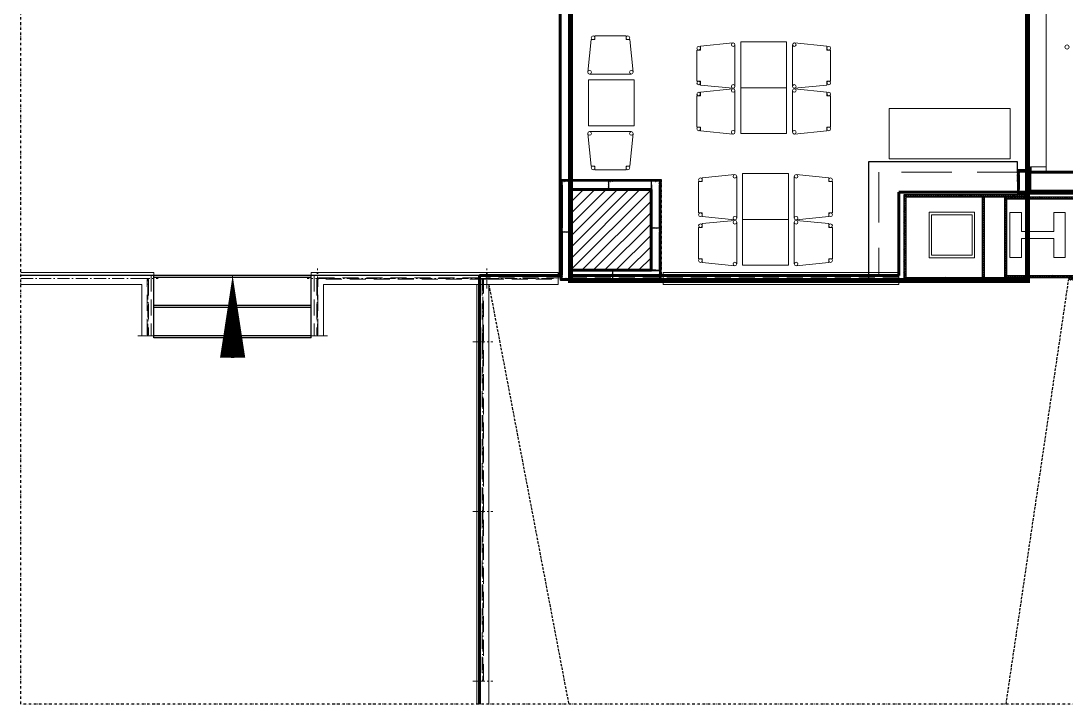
# Model space of a CAD drawing. Header units: centimetres. Extents: x -20963 to 233486, y -95276 to 159172.
# Drawn here: x 104389 to 105426, y 31353 to 32030 of the extents above; entities that cross this region are included whole.
import ezdxf

# ---------------------------------------------------------------- set-up
doc = ezdxf.new("R2010")
doc.units = ezdxf.units.CM
doc.header["$LTSCALE"] = 10
doc.header["$MEASUREMENT"] = 0
for name, pattern in [('006 COLS$0$HIDDEN', [9.525, 6.35, -3.175]), ('006 plans$0$$0$$0$DASHED2', [0.375, 0.25, -0.125]), ('006 plans$0$$0$DASHED2', [9.525, 6.35, -3.175]), ('006 plans$0$06 BALUSTRADES-SKI-BASE$0$ACAD_ISO10W100', [18, 12, -3, 0, -3]), ('006 plans$0$06 BALUSTRADES-SKI-BASE$0$HIDDEN2', [4.7625, 3.175, -1.5875]), ('006 plans$0$CENTER', [50.8, 31.75, -6.35, 6.35, -6.35]), ('006 plans$0$Dash2', [3, 1.5, -1.5]), ('006 plans$0$DASHDOT', [25.4, 12.7, -6.35, 0, -6.35]), ('006 plans$0$DASHED2', [9.525, 6.35, -3.175]), ('006 plans$0$HIDDEN', [0.375, 0.25, -0.125]), ('DASHDOT2', [0.5, 0.25, -0.125, 0, -0.125])]:
    doc.linetypes.add(name, pattern=pattern)
for name, color, linetype, lineweight in [('006 COLS$0$A-COLS', 30, 'Continuous', 13), ('006 COLS$0$A-RC COL', 4, 'Continuous', 13), ('006 plans$0$06 BALUSTRADES-SKI-BASE$0$A-FLOR-HRAL', 142, 'Continuous', 13), ('006 plans$0$06 BALUSTRADES-SKI-BASE$0$A-MA-HATCH', 253, 'Continuous', 9), ('006 plans$0$A-AREA-LINE', 4, 'Continuous', 35), ('006 plans$0$A-DETL-LLIN', 3, 'Continuous', 13), ('006 plans$0$A-FLOR-OVHD', 1, '006 plans$0$Dash2', 13), ('006 plans$0$A-GLAZ-EXTR', 5, 'Continuous', 13), ('006 plans$0$A-LIN-20', 11, 'Continuous', 20), ('006 plans$0$A-STP-20', 11, 'Continuous', 20), ('006 plans$0$A-WALL-FULL', 6, 'Continuous', 60), ('006 plans$0$A-WALL-INSUL', 4, 'Continuous', 60), ('006 Slab Edge$0$A-SLB-EDG', 171, 'Continuous', 60), ('A-_WIND----_E-', 4, 'Continuous', 13), ('ARK_AHŞAP', 45, 'Continuous', 15), ('ARK_METAL', 252, 'Continuous', 15)]:
    doc.layers.add(name, color=color, linetype=linetype, lineweight=lineweight)
for name, color, linetype in [('006 COLS$0$S-COL-H', 8, 'Continuous'), ('006 plans$0$$0$A-ELV-20', 11, 'Continuous'), ('006 plans$0$$0$A-FLOR-OVHD', 1, '006 plans$0$$0$DASHED2'), ('006 plans$0$A-ANNO-DIMS', 1, 'Continuous'), ('006 plans$0$A-ELEV3', 2, 'Continuous'), ('006 plans$0$A-ELEV4', 1, 'Continuous'), ('006 plans$0$A-ELEV5', 8, 'Continuous'), ('006 plans$0$A-FLOR-RISR', 1, 'Continuous'), ('006 plans$0$A-HCH-15', 8, 'Continuous'), ('006 plans$0$A-HEAD-STAIR', 8, '006 plans$0$DASHED2'), ('006 plans$0$A-LINE-25', 125, 'Continuous'), ('006 plans$0$A-WALL-HEAD', 8, '006 plans$0$DASHED2'), ('006 plans$0$HARDWARES', 7, 'Continuous'), ('A-MA-DEMISE LINE', 10, 'DASHDOT2'), ('LP-DIMENSION_INT_100', 51, 'Continuous')]:
    doc.layers.add(name, color=color, linetype=linetype)
doc.layers.add('shops leasing', color=7, linetype='Continuous', true_color=0xa7a7a7)
pattern_1 = [(45, (-75292.65, 0), (-11.22532015, 11.22532015), []), (135, (-75292.65, 0), (-11.22532015, -11.22532015), [])]
pattern_2 = [(315, (617154.4896, -775647.1886), (2.24506403, 2.24506403), [])]

# ---------------------------------------------------------------- blocks, each defined once
blk = doc.blocks.new('006 plans$0$BOLT11')
at = {"layer": '006 plans$0$HARDWARES', "color": 1, "linetype": '006 plans$0$HIDDEN'}
for p, q in [((-16, 4), (-13, 2)), ((-14, 2), (-14, -2)), ((-14, 2), (-13, 1)), ((-13, 2), (-13, -2)), ((0, 1), (-13, 1, 0)), ((-1, 1), (-13, 1, 0)), ((-1, 1), (-1, -1)), ((0, 1), (0, 1)), ((0, 1), (0, -1)), ((0, 1), (0, -1)), ((0, 1), (0, -1)), ((-16, -4), (-13, -2)), ((-13, -1), (-14, -2)), ((-1, -1), (-13, -1, 0)), ((0, -1), (-13, -1, 0)), ((0, -1), (0, -1))]:
    blk.add_line(p, q, dxfattribs=at)
at = {"layer": '006 plans$0$HARDWARES', "color": 1, "linetype": '006 plans$0$CENTER'}
blk.add_line((3, 0), (-13, 0, 0), dxfattribs=at)
at = {"layer": '006 plans$0$HARDWARES', "color": 1}
for p, q in [((2, 1), (2, -1)), ((2, 1), (2, -1)), ((2, 1), (2, -1)), ((2, 1), (2, 1)), ((2, -1), (2, -1))]:
    blk.add_line(p, q, dxfattribs=at)
at = {"layer": '006 plans$0$HARDWARES', "color": 1, "linetype": '006 plans$0$HIDDEN'}
for points in [[(0, 1), (0, 1), (0, 1), (-1, 1)], [(0, -1), (0, -1), (0, -1), (-1, -1)]]:
    blk.add_lwpolyline(points, dxfattribs=at)
at = {"layer": '006 plans$0$HARDWARES', "color": 1}
for points in [[(2, 1, 0.484211), (2, 2), (1, 2, 0.484211), (1, 1)], [(2, 1, 0.229368), (2, 1, 0.229368)], [(1, -1, 0.484211), (1, -2), (2, -2, 0.484211), (2, -1)]]:
    blk.add_lwpolyline(points, format="xyb", dxfattribs=at)
blk.add_lwpolyline([(0, -2), (0, 2), (0, 2), (0, -2)], close=True, dxfattribs=at)
blk.add_lwpolyline([(2, -1, 0.242105), (2, 1), (1, 1, 0.242105), (1, -1)], format="xyb", close=True, dxfattribs=at)
blk.add_lwpolyline([(2, 1), (2, 1), (2, 1), (2, 1), (2, -1), (2, -1), (2, -1), (2, -1)], dxfattribs=at)
blk = doc.blocks.new('006 plans$0$A$C595E4575')
at = {"layer": '006 plans$0$A-HCH-15'}
h = blk.add_hatch(dxfattribs=at)
h.set_pattern_fill('ANSI31', color=256, angle=90, style=0)
h.set_pattern_definition([(135, (1217933.2277, 152419.8206), (-2.24506403, -2.24506403), [])])
edge = h.paths.add_edge_path()
edge.add_arc((995, 5), 5, 313.0421, 360)
edge.add_line((1000, 5), (1000, 995))
edge.add_arc((995, 995), 5, 0, 90)
edge.add_line((995, 1000), (5, 1000))
edge.add_arc((5, 995), 5, 90, 137.4453)
edge.add_arc((5, 995), 3, 90, 137.4453, ccw=False)
edge.add_line((5, 998), (995, 998))
edge.add_arc((995, 995), 3, 0, 90, ccw=False)
edge.add_line((998, 995), (998, 5))
edge.add_arc((995, 5), 3, -45, 0, ccw=False)
edge = h.paths.add_edge_path()
edge.add_arc((5, 995), 5, 133.0421, 180)
edge.add_line((0, 995), (0, 5))
edge.add_arc((5, 5), 5, 180, 270)
edge.add_line((5, 0), (995, 0))
edge.add_arc((995, 5), 5, 270, 317.4453)
edge.add_arc((995, 5), 3, 270, 317.4453, ccw=False)
edge.add_line((995, 2), (5, 2))
edge.add_arc((5, 5), 3, 180, 270, ccw=False)
edge.add_line((2, 5), (2, 995))
edge.add_arc((5, 995), 3, 135, 180, ccw=False)
h = blk.add_hatch(dxfattribs=at)
h.set_pattern_fill('ANSI31', color=256, angle=270, style=0)
h.set_pattern_definition([(45, (152022.4894, 1022546.1886), (2.24506403, -2.24506403), [])])
h.paths.add_polyline_path([(18, 946), (14, 946), (14, 986), (100, 986), (100, 946), (96, 946), (96, 982), (18, 982)])
h = blk.add_hatch(dxfattribs=at)
h.set_pattern_fill('ANSI31', color=256, angle=180, style=0)
h.set_pattern_definition([(225, (-1021082.1884, -151022.4893), (2.24506403, -2.24506403), [])])
h.paths.add_polyline_path([(518, 982), (518, 986), (478, 986), (478, 900), (518, 900), (518, 904), (482, 904), (482, 982)])
h = blk.add_hatch(dxfattribs=at)
h.set_pattern_fill('ANSI31', color=256, angle=90, style=0)
h.set_pattern_definition([(135, (-151022.489, 1022546.1886), (-2.24506403, -2.24506403), [])])
h.paths.add_polyline_path([(982, 946), (986, 946), (986, 986), (900, 986), (900, 946), (904, 946), (904, 982), (982, 982)])
h = blk.add_hatch(dxfattribs=at)
h.set_pattern_fill('ANSI31', color=256, angle=90, style=0)
h.set_pattern_definition([(135, (-151022.489, 1022082.1886), (-2.24506403, -2.24506403), [])])
h.paths.add_polyline_path([(982, 482), (986, 482), (986, 522), (900, 522), (900, 482), (904, 482), (904, 518), (982, 518)])
h = blk.add_hatch(dxfattribs=at)
h.set_pattern_fill('ANSI31', color=256, angle=270, style=0)
h.set_pattern_definition([(315, (152022.4894, -1021082.1885), (2.24506403, 2.24506403), [])])
h.paths.add_polyline_path([(18, 518), (14, 518), (14, 478), (100, 478), (100, 518), (96, 518), (96, 482), (18, 482)])
h = blk.add_hatch(dxfattribs=at)
h.set_pattern_fill('ANSI31', color=256, angle=270, style=0)
h.set_pattern_definition([(315, (152022.4894, -1021546.1885), (2.24506403, 2.24506403), [])])
h.paths.add_polyline_path([(18, 54), (14, 54), (14, 14), (100, 14), (100, 54), (96, 54), (96, 18), (18, 18)])
h = blk.add_hatch(dxfattribs=at)
h.set_pattern_fill('ANSI31', color=256, angle=360, style=0)
h.set_pattern_definition([(45, (1022082.1887, 152022.4893), (-2.24506403, 2.24506403), [])])
h.paths.add_polyline_path([(482, 18), (482, 14), (522, 14), (522, 100), (482, 100), (482, 96), (518, 96), (518, 18)])
h = blk.add_hatch(dxfattribs=at)
h.set_pattern_fill('ANSI31', color=256, angle=360, style=0)
h.set_pattern_definition([(45, (1022546.1887, 152022.4893), (-2.24506403, 2.24506403), [])])
h.paths.add_polyline_path([(946, 18), (946, 14), (986, 14), (986, 100), (946, 100), (946, 96), (982, 96), (982, 18)])
at = {"layer": '006 plans$0$A-LINE-25'}
h = blk.add_hatch(dxfattribs=at)
h.set_pattern_fill('ANSI31', color=256, scale=1.5, angle=225, style=0)
h.set_pattern_definition([(270, (1217933.2277, 152419.8206), (4.7625, -1e-15), [])])
edge = h.paths.add_edge_path()
edge.add_line((986, 986), (986, 998))
edge.add_line((986, 998), (5, 998))
edge.add_arc((5, 995), 3, 90, 180)
edge.add_line((2, 995), (2, 986))
edge.add_line((2, 986), (986, 986))
h = blk.add_hatch(dxfattribs=at)
h.set_pattern_fill('ANSI31', color=256, scale=1.5, angle=315, style=0)
h.set_pattern_definition([(0, (1217933.2277, 152419.8206), (2e-15, 4.7625), [])])
edge = h.paths.add_edge_path()
edge.add_line((14, 986), (2, 986))
edge.add_line((2, 986), (2, 5))
edge.add_arc((5, 5), 3, 180, 270)
edge.add_line((5, 2), (14, 2))
edge.add_line((14, 2), (14, 986))
h = blk.add_hatch(dxfattribs=at)
h.set_pattern_fill('ANSI31', color=256, scale=1.5, angle=315, style=0)
h.set_pattern_definition([(0, (1217933.241, 152419.8206), (2e-15, 4.7625), [])])
edge = h.paths.add_edge_path()
edge.add_line((995, 998), (986, 998))
edge.add_line((986, 998), (986, 14))
edge.add_line((986, 14), (998, 14))
edge.add_line((998, 14), (998, 995))
edge.add_arc((995, 995), 3, 0, 90)
h = blk.add_hatch(dxfattribs=at)
h.set_pattern_fill('ANSI31', color=256, scale=1.5, angle=45, style=0)
h.set_pattern_definition([(90, (1217933.2277, 152419.8206), (-4.7625, 9e-16), [])])
edge = h.paths.add_edge_path()
edge.add_line((14, 14), (14, 2))
edge.add_line((14, 2), (995, 2))
edge.add_arc((995, 5), 3, 270, 360)
edge.add_line((998, 5), (998, 14))
edge.add_line((998, 14), (14, 14))
at = {"layer": '006 plans$0$A-ANNO-DIMS'}
blk.add_line((3, 997), (1, 998), dxfattribs=at)
at = {"layer": '006 plans$0$A-DETL-LLIN'}
for points in [[(2, 999, 0.207809), (0, 995), (0, 5, 0.414214), (5, 0), (995, 0, 0.210028), (999, 2)], [(998, 1, 0.207809), (1000, 5), (1000, 995, 0.414214), (995, 1000), (5, 1000, 0.210028), (1, 998)], [(997, 3, -0.210028), (995, 2), (5, 2, -0.414214), (2, 5), (2, 995, -0.198912), (3, 997, -0.198912)], [(3, 997, -0.210028), (5, 998), (995, 998, -0.414214), (998, 995), (998, 5, -0.198912), (997, 3, -0.198912)]]:
    blk.add_lwpolyline(points, format="xyb", dxfattribs=at)
for points in [[(18, 946), (14, 946), (14, 986), (100, 986), (100, 946), (96, 946), (96, 946), (96, 946), (96, 982), (18, 982), (18, 946), (18, 946)], [(518, 982), (518, 986), (478, 986), (478, 900), (518, 900), (518, 904), (518, 904), (518, 904), (482, 904), (482, 982), (518, 982), (518, 982)], [(982, 946), (986, 946), (986, 986), (900, 986), (900, 946), (904, 946), (904, 946), (904, 946), (904, 982), (982, 982), (982, 946), (982, 946)], [(982, 482), (986, 482), (986, 522), (900, 522), (900, 482), (904, 482), (904, 482), (904, 482), (904, 518), (982, 518), (982, 482), (982, 482)], [(18, 518), (14, 518), (14, 478), (100, 478), (100, 518), (96, 518), (96, 518), (96, 518), (96, 482), (18, 482), (18, 518), (18, 518)], [(18, 54), (14, 54), (14, 14), (100, 14), (100, 54), (96, 54), (96, 54), (96, 54), (96, 18), (18, 18), (18, 54), (18, 54)], [(482, 18), (482, 14), (522, 14), (522, 100), (482, 100), (482, 96), (482, 96), (482, 96), (518, 96), (518, 18), (482, 18), (482, 18)], [(946, 18), (946, 14), (986, 14), (986, 100), (946, 100), (946, 96), (946, 96), (946, 96), (982, 96), (982, 18), (946, 18), (946, 18)]]:
    blk.add_lwpolyline(points, close=True, dxfattribs=at)
at = {"layer": '006 plans$0$A-ELEV4'}
for p, q in [((18, 946), (18, 518)), ((96, 518), (96, 946)), ((478, 982), (100, 982)), ((100, 518), (100, 946)), ((900, 982), (518, 982)), ((900, 946), (900, 522)), ((904, 946), (904, 522)), ((982, 522), (982, 946)), ((100, 904), (478, 904)), ((100, 900), (478, 900)), ((518, 904), (900, 904)), ((518, 900), (900, 900)), ((18, 478), (18, 54)), ((96, 54), (96, 478)), ((100, 54), (100, 478)), ((900, 482), (900, 100)), ((904, 482), (904, 100)), ((982, 100), (982, 482)), ((482, 100), (100, 100)), ((482, 96), (100, 96)), ((100, 18), (482, 18)), ((946, 100), (522, 100)), ((946, 96), (522, 96)), ((522, 18), (946, 18))]:
    blk.add_line(p, q, dxfattribs=at)
at = {"layer": '006 plans$0$A-LIN-20'}
for points in [[(986, 986), (986, 998), (5, 998, 0.414214), (2, 995), (2, 986)], [(14, 986), (2, 986), (2, 5, 0.414214), (5, 2), (14, 2)], [(995, 998), (986, 998), (986, 14), (998, 14, -1.294115), (998, 14), (998, 995, 0.414214)], [(14, 14), (14, 2), (995, 2, 0.414214), (998, 5), (998, 14)]]:
    blk.add_lwpolyline(points, format="xyb", close=True, dxfattribs=at)
at = {"layer": '006 plans$0$A-HCH-15'}
for p in [(18, 966, 0), (18, 500), (18, 36)]:
    blk.add_blockref('006 plans$0$BOLT11', p, dxfattribs=at)
for p, rotation in [((36, 982), 270), ((500, 982), 270), ((943, 982), 270), ((982, 964), 180), ((982, 500), 180), ((57, 18), 90), ((500, 18), 90), ((964, 18), 90), ((982, 57), 180)]:
    blk.add_blockref('006 plans$0$BOLT11', p, dxfattribs=dict(at, rotation=rotation))
blk = doc.blocks.new('006 plans$0$06 BALUSTRADES-SKI-BASE$0$glass 2')
at = {"layer": '006 plans$0$06 BALUSTRADES-SKI-BASE$0$A-FLOR-HRAL', "color": 3, "linetype": '006 plans$0$06 BALUSTRADES-SKI-BASE$0$HIDDEN2', "ltscale": 5}
blk.add_lwpolyline([(-6, -830), (6, -830), (6, 830), (-6, 830)], close=True, dxfattribs=at)
at = {"layer": '006 plans$0$06 BALUSTRADES-SKI-BASE$0$A-MA-HATCH', "color": 8, "linetype": '006 plans$0$06 BALUSTRADES-SKI-BASE$0$ACAD_ISO10W100'}
for p, q in [((-100, 840), (100, 840)), ((0, 840), (0, -840)), ((-100, -840), (100, -840))]:
    blk.add_line(p, q, dxfattribs=at)
blk = doc.blocks.new('006 plans$0$New Stainless Steel Type')
at = {"layer": '006 plans$0$A-HCH-15'}
h = blk.add_hatch(dxfattribs=at)
h.set_pattern_fill('ANSI31', color=256, angle=-90, style=0)
h.set_pattern_definition([(315, (622154.4896, -775647.1886), (2.24506403, 2.24506403), [])])
edge = h.paths.add_edge_path()
edge.add_line((465146, 245899), (465146, 245901))
edge.add_line((465146, 245901), (465137, 245901))
edge.add_arc((465137, 245904), 3, 180, 270, ccw=False)
edge.add_line((465134, 245904), (465134, 246144))
edge.add_arc((465137, 246144), 3, 90, 180, ccw=False)
edge.add_line((465137, 246147), (465227, 246147))
edge.add_arc((465227, 246144), 3, 0, 90, ccw=False)
edge.add_line((465230, 246144), (465230, 246139))
edge.add_line((465230, 246139), (465232, 246139))
edge.add_line((465232, 246139), (465232, 246144))
edge.add_arc((465227, 246144), 5, 0, 90)
edge.add_line((465227, 246149), (465137, 246149))
edge.add_arc((465137, 246144), 5, 90, 180)
edge.add_line((465132, 246144), (465132, 245904))
edge.add_arc((465137, 245904), 5, 180, 270)
edge.add_line((465137, 245899), (465146, 245899))
h = blk.add_hatch(dxfattribs=at)
h.set_pattern_fill('ANSI31', color=256, angle=-90, style=0)
h.set_pattern_definition(pattern_2)
h.paths.add_polyline_path([(465150, 246095), (465146, 246095), (465146, 246135), (465232, 246135), (465232, 246095), (465228, 246095), (465228, 246131), (465150, 246131)])
h = blk.add_hatch(dxfattribs=at)
h.set_pattern_fill('INSUL', color=256, angle=-45, style=0, double=1)
h.set_pattern_definition([(315, (622085.623, -775332.677), (6.73519209, 6.73519209), []), (315, (622087.868, -775330.432), (6.73519209, 6.73519209), [3.175, -3.175]), (315, (622090.113, -775328.187), (6.73519209, 6.73519209), [3.175, -3.175])])
h.paths.add_polyline_path([(465232, 246124), (465232, 245924), (465256, 245924), (465256, 246124)])
h = blk.add_hatch(dxfattribs=at)
h.set_pattern_fill('ANSI31', color=256, angle=-90, style=0)
h.set_pattern_definition(pattern_2)
h.paths.add_polyline_path([(465150, 245953), (465146, 245953), (465146, 245913), (465232, 245913), (465232, 245953), (465228, 245953), (465228, 245917), (465150, 245917)])
h = blk.add_hatch(dxfattribs=at)
h.set_pattern_fill('INSUL', color=256, angle=315, style=0, double=1)
h.set_pattern_definition([(315, (0, 0), (6.73519209, 6.73519209), []), (315, (2.245, 2.245), (6.73519209, 6.73519209), [3.175, -3.175]), (315, (4.49, 4.49), (6.73519209, 6.73519209), [3.175, -3.175])])
h.paths.add_polyline_path([(465232, 245913), (465146, 245913), (465146, 245899), (465232, 245899)])
at = {"layer": '006 plans$0$A-LINE-25'}
h = blk.add_hatch(dxfattribs=at)
h.set_pattern_fill('ANSI31', color=256, scale=1.5, angle=135, style=0)
h.set_pattern_definition([(180, (617154.4896, -775647.1886), (-2e-15, -4.7625), [])])
edge = h.paths.add_edge_path()
edge.add_line((465137, 245901), (465146, 245901))
edge.add_line((465146, 245901), (465146, 246147))
edge.add_line((465146, 246147), (465137, 246147))
edge.add_arc((465137, 246144), 3, 90, 180)
edge.add_line((465134, 246144), (465134, 245904))
edge.add_arc((465137, 245904), 3, 180, 270)
h = blk.add_hatch(dxfattribs=at)
h.set_pattern_fill('ANSI31', color=256, scale=1.5, angle=45, style=0)
h.set_pattern_definition([(90, (617154.4896, -775647.1886), (-4.7625, 2e-15), [])])
edge = h.paths.add_edge_path()
edge.add_line((465146, 246147), (465146, 246135))
edge.add_line((465146, 246135), (465230, 246135))
edge.add_line((465230, 246135), (465230, 246144))
edge.add_arc((465227, 246144), 3, 0, 90)
edge.add_line((465227, 246147), (465146, 246147))
at = {"layer": '006 plans$0$A-DETL-LLIN'}
blk.add_line((465146, 245901), (465146, 245899), dxfattribs=at)
blk.add_lwpolyline([(465146, 245901), (465137, 245901, -0.414214), (465134, 245904), (465134, 246144, -0.414214), (465137, 246147), (465227, 246147, -0.414214), (465230, 246144), (465230, 246135), (465232, 246135), (465232, 246144, 0.414214), (465227, 246149), (465137, 246149, 0.414214), (465132, 246144), (465132, 245904, 0.414214), (465137, 245899), (465146, 245899)], format="xyb", dxfattribs=at)
for points in [[(465150, 246095), (465146, 246095), (465146, 246135), (465232, 246135), (465232, 246095), (465228, 246095), (465228, 246095), (465228, 246095), (465228, 246131), (465150, 246131), (465150, 246095), (465150, 246095)], [(465150, 245953), (465146, 245953), (465146, 245913), (465232, 245913), (465232, 245953), (465228, 245953), (465228, 245953), (465228, 245953), (465228, 245917), (465150, 245917), (465150, 245953), (465150, 245953)]]:
    blk.add_lwpolyline(points, close=True, dxfattribs=at)
at = {"layer": '006 plans$0$A-ELEV4'}
for p, q in [((465150, 246095), (465150, 245953)), ((465228, 246095), (465228, 245953))]:
    blk.add_line(p, q, dxfattribs=at)
at = {"layer": '006 plans$0$A-GLAZ-EXTR'}
blk.add_lwpolyline([(465132, 245924), (465232, 245924)], dxfattribs=at)
at = {"layer": '006 plans$0$A-LIN-20'}
for points in [[(465137, 245901), (465146, 245901), (465146, 246147), (465137, 246147, 0.414214), (465134, 246144), (465134, 245904, 0.414214)], [(465146, 246147), (465146, 246135), (465230, 246135), (465230, 246144, 0.414214), (465227, 246147)]]:
    blk.add_lwpolyline(points, format="xyb", close=True, dxfattribs=at)
for points in [[(465232, 246124), (465232, 245924), (465256, 245924), (465256, 246124)], [(465146, 245913), (465232, 245913), (465232, 245899), (465146, 245899)]]:
    blk.add_lwpolyline(points, close=True, dxfattribs=at)
at = {"layer": '006 plans$0$A-WALL-FULL'}
blk.add_line((465232, 245924), (465232, 246124), dxfattribs=at)
at = {"layer": '006 plans$0$A-HCH-15', "rotation": 270}
blk.add_blockref('006 plans$0$BOLT11', (465189, 246131), dxfattribs=at)
at = {"layer": '006 plans$0$A-HCH-15'}
for p in [(465150, 246113), (465150, 245935)]:
    blk.add_blockref('006 plans$0$BOLT11', p, dxfattribs=at)
blk = doc.blocks.new('gfgf')
at = {"layer": '006 COLS$0$S-COL-H'}
h = blk.add_hatch(dxfattribs=at)
h.set_pattern_fill('ANSI31', color=256, scale=25, style=0)
h.set_pattern_definition([(45, (-75292.65, 71.09), (-56.126601, 56.126601), [])])
h.paths.add_polyline_path([(386207, 245150), (385407, 245150), (385407, 245950), (386207, 245950)])
at = {"layer": '006 plans$0$A-ELEV5'}
h = blk.add_hatch(dxfattribs=at)
h.set_pattern_fill('ANSI37', color=256, scale=5, style=0)
h.set_pattern_definition(pattern_1)
h.paths.add_polyline_path([(389914, 245059), (389914, 245079), (388734, 245079), (388734, 245879), (389939, 245879), (389939, 245899), (388714, 245899), (388714, 245059)])
h.paths.add_polyline_path([(389514, 245079), (389494, 245079), (389494, 245879), (389514, 245879)], flags=16)
edge = h.paths.add_edge_path(flags=16)
edge.add_line((389494, 245079), (389494, 245879))
h = blk.add_hatch(dxfattribs=at)
h.set_pattern_fill('ANSI37', color=256, scale=5, style=0)
h.set_pattern_definition(pattern_1)
h.paths.add_polyline_path([(390514, 245879), (389714, 245879), (389714, 245079), (390514, 245079)])
h.paths.add_polyline_path([(390494, 245859), (390494, 245099), (389734, 245099), (389734, 245859)], flags=16)
h.paths.add_polyline_path([(390347, 245051), (390514, 245051), (390514, 245079), (390347, 245079)])
at = {"layer": '006 COLS$0$A-COLS', "linetype": '006 COLS$0$HIDDEN'}
blk.add_lwpolyline([(385407, 245950), (386207, 245950), (386207, 245150), (385407, 245150)], close=True, dxfattribs=at)
at = {"layer": '006 COLS$0$A-RC COL'}
for p, q in [((389764, 245724), (389764, 245276)), ((389879, 245724), (389764, 245724)), ((389879, 245536), (389879, 245724)), ((390314, 245724), (390199, 245724)), ((390199, 245724), (390199, 245536)), ((390314, 245276), (390314, 245724)), ((390199, 245536), (389879, 245536)), ((389879, 245276), (389879, 245464)), ((389879, 245464), (390199, 245464)), ((390199, 245464), (390199, 245276)), ((389764, 245276), (389879, 245276)), ((390199, 245276), (390314, 245276))]:
    blk.add_line(p, q, dxfattribs=at)
for points in [[(388964, 245725), (389414, 245725), (389414, 245275), (388964, 245275)], [(388964, 245275), (389414, 245275), (389414, 245725), (388964, 245725)], [(388989, 245700), (389389, 245700), (389389, 245300), (388989, 245300)], [(388989, 245300), (389389, 245300), (389389, 245700), (388989, 245700)]]:
    blk.add_lwpolyline(points, close=True, dxfattribs=at)
at = {"layer": '006 plans$0$$0$A-ELV-20'}
for p in [(388364, 246224), (388714, 245059)]:
    blk.add_line(p, (388364, 245059), dxfattribs=at)
blk.add_lwpolyline([(389839, 246124), (389839, 246224), (388364, 246224)], dxfattribs=at)
at = {"layer": '006 plans$0$$0$A-FLOR-OVHD', "linetype": '006 plans$0$$0$$0$DASHED2', "ltscale": 10}
for p, q in [((384598, 245009), (385390, 240851)), ((389727, 240851), (390347, 245051))]:
    blk.add_line(p, q, dxfattribs=at)
at = {"layer": '006 plans$0$06 BALUSTRADES-SKI-BASE$0$A-FLOR-HRAL', "color": 8, "linetype": '006 plans$0$06 BALUSTRADES-SKI-BASE$0$HIDDEN2', "ltscale": 5}
for p, q in [((385287, 245100), (379959, 245100)), ((381249, 245100), (381249, 244500)), ((382867, 245100), (382867, 244500)), ((384507, 240851), (384507, 245100)), ((388664, 245100), (386327, 245100))]:
    blk.add_line(p, q, dxfattribs=at)
at = {"layer": '006 plans$0$06 BALUSTRADES-SKI-BASE$0$A-FLOR-HRAL', "color": 8, "linetype": '006 plans$0$06 BALUSTRADES-SKI-BASE$0$ACAD_ISO10W100'}
for p, q in [((379959, 245069), (381218, 245069)), ((381118, 245069), (381318, 245069)), ((381218, 244500), (381218, 245069)), ((382998, 245069), (382798, 245069)), ((384578, 245069), (382898, 245069)), ((382898, 244500), (382898, 245069)), ((384538, 245069), (384538, 244440)), ((384578, 245069), (385287, 245069)), ((386327, 245069), (388664, 245069)), ((381118, 244500), (381318, 244500)), ((382998, 244500), (382798, 244500)), ((384438, 244440), (384638, 244440))]:
    blk.add_line(p, q, dxfattribs=at)
at = {"layer": '006 plans$0$06 BALUSTRADES-SKI-BASE$0$A-FLOR-HRAL'}
for p, q in [((381158, 244500), (381278, 244500)), ((382838, 244500), (382958, 244500))]:
    blk.add_line(p, q, dxfattribs=at)
for points in [[(379959, 245129), (381278, 245129)], [(381278, 245129), (381278, 244500)], [(385287, 245129), (382838, 245129), (382838, 244500)], [(385287, 245129), (385287, 245009)], [(388664, 245129), (386327, 245129)], [(386327, 245129), (386327, 245009)], [(388664, 245129), (388664, 245009)], [(379959, 245009), (381158, 245009)], [(381158, 245009), (381158, 244500)], [(385287, 245009), (382958, 245009)], [(382958, 245009), (382958, 244500)], [(384478, 240851), (384478, 245009)], [(384598, 240851), (384598, 245009)], [(388664, 245009), (386327, 245009)]]:
    blk.add_lwpolyline(points, dxfattribs=at)
at = {"layer": '006 plans$0$06 BALUSTRADES-SKI-BASE$0$A-FLOR-HRAL', "color": 3, "linetype": '006 plans$0$06 BALUSTRADES-SKI-BASE$0$HIDDEN2', "ltscale": 5}
for points in [[(381212, 245059), (381224, 245059), (381224, 244510), (381212, 244510)], [(382904, 245059), (382892, 245059), (382892, 244510), (382904, 244510)], [(384532, 244450), (384544, 244450), (384544, 245059), (384532, 245059)]]:
    blk.add_lwpolyline(points, close=True, dxfattribs=at)
blk.add_lwpolyline([(386327, 245063), (388664, 245063), (388664, 245075), (384588, 245075), (384588, 245063), (385287, 245063)], dxfattribs=at)
at = {"layer": '006 plans$0$A-AREA-LINE', "color": 6, "linetype": '006 plans$0$DASHDOT', "ltscale": 75}
blk.add_line((389939, 245924), (389939, 258617), dxfattribs=at)
at = {"layer": '006 plans$0$A-ELEV3'}
for p, q in [((389939, 245899), (388714, 245899)), ((388714, 245899), (388714, 245059)), ((388734, 245899), (388734, 245059)), ((388734, 245879), (390514, 245879)), ((389494, 245079), (389494, 245879)), ((389514, 245079), (389514, 245879)), ((389734, 245099), (389734, 245859)), ((389939, 245879), (389939, 245899)), ((388714, 245059), (389914, 245059)), ((388734, 245079), (390514, 245079))]:
    blk.add_line(p, q, dxfattribs=at)
for points in [[(389714, 245079), (389714, 245879)], [(389714, 245859), (390514, 245859)], [(389714, 245099), (390514, 245099)], [(389914, 245059), (389914, 245079)]]:
    blk.add_lwpolyline(points, dxfattribs=at)
at = {"layer": '006 plans$0$A-FLOR-OVHD', "linetype": '006 plans$0$HIDDEN', "ltscale": 200}
for p, q in [((389939, 246124), (388464, 246124)), ((388464, 246124), (388464, 245100)), ((389841, 245924), (388664, 245924)), ((388664, 245924), (388664, 245100))]:
    blk.add_line(p, q, dxfattribs=at)
at = {"layer": '006 plans$0$A-FLOR-RISR'}
for p, q in [((381278, 244480), (381278, 245100)), ((382838, 244480), (382838, 245100)), ((382838, 245080), (381278, 245080)), ((382838, 244780), (381278, 244780)), ((382838, 244480), (381278, 244480))]:
    blk.add_line(p, q, dxfattribs=at)
at = {"layer": '006 plans$0$A-HEAD-STAIR', "ltscale": 250}
for p, q in [((382838, 245100), (381278, 245100)), ((382838, 244800), (381278, 244800)), ((382838, 244500), (381278, 244500))]:
    blk.add_line(p, q, dxfattribs=at)
at = {"layer": '006 plans$0$A-STP-20', "color": 63}
blk.add_lwpolyline([(382058, 244284, 250, 0, 0), (382058, 245100, 0, 0, 0)], format="xyseb", dxfattribs=at)
blk.add_lwpolyline([(382058, 244284), (382058, 245100)], dxfattribs=at)
blk.add_circle((382058, 244316), 31.2, dxfattribs=at)
at = {"layer": '006 plans$0$A-WALL-FULL'}
blk.add_line((388664, 245100), (388464, 245100), dxfattribs=at)
blk.add_lwpolyline([(390697, 245924), (389963, 245924), (389963, 246124), (390897, 246124)], dxfattribs=at)
blk.add_lwpolyline([(385407, 245950), (386207, 245950), (386207, 245150), (385407, 245150)], close=True, dxfattribs=at)
at = {"layer": '006 plans$0$A-WALL-HEAD', "ltscale": 75}
blk.add_lwpolyline([(385407, 258617), (385407, 246000)], dxfattribs=at)
at = {"layer": '006 Slab Edge$0$A-SLB-EDG'}
for p, q in [((385307, 245100), (385307, 258617)), ((385407, 245100), (385407, 258617)), ((390564, 245924), (388664, 245924)), ((388664, 245924), (388664, 245100)), ((384507, 245100), (385307, 245100)), ((384507, 240851), (384507, 245100)), ((385407, 245100), (388664, 245100))]:
    blk.add_line(p, q, dxfattribs=at)
at = {"layer": 'A-MA-DEMISE LINE', "color": 12, "linetype": 'DASHDOT2', "ltscale": 1000}
for p, q in [((385407, 245050), (385407, 258617)), ((388514, 245050), (385407, 245050))]:
    blk.add_line(p, q, dxfattribs=at)
at = {"layer": 'A-MA-DEMISE LINE', "color": 12, "linetype": 'DASHDOT2', "ltscale": 1000, "const_width": 50}
for points in [[(389939, 254950), (385407, 254950), (385407, 245050), (389939, 245050)], [(389939, 254850), (406247, 254850), (406247, 245201), (390697, 245201), (390697, 245924), (389939, 245924)]]:
    blk.add_lwpolyline(points, close=True, dxfattribs=at)
at = {"layer": 'shops leasing'}
for p, q in [((384507, 245100), (379959, 245100)), ((384507, 240851), (384507, 245100))]:
    blk.add_line(p, q, dxfattribs=at)
blk.add_blockref('006 plans$0$A$C595E4575', (385307, 245050))
at = {"layer": '006 plans$0$06 BALUSTRADES-SKI-BASE$0$A-FLOR-HRAL', "xscale": -1, "rotation": 270}
blk.add_blockref('006 plans$0$06 BALUSTRADES-SKI-BASE$0$glass 2', (383738, 245069), dxfattribs=at)
at = {"layer": '006 plans$0$06 BALUSTRADES-SKI-BASE$0$A-FLOR-HRAL'}
for p in [(384538, 243600), (384538, 241920)]:
    blk.add_blockref('006 plans$0$06 BALUSTRADES-SKI-BASE$0$glass 2', p, dxfattribs=at)
at = {"layer": '006 plans$0$A-WALL-INSUL'}
blk.add_blockref('006 plans$0$New Stainless Steel Type', (-75293, 0), dxfattribs=at)
blk = doc.blocks.new('Mullion')
at = {"layer": 'A-_WIND----_E-', "lineweight": 0, "ltscale": 0.3}
h = blk.add_hatch(dxfattribs=at)
h.set_pattern_fill('DOTS', color=8, scale=30)
h.paths.add_polyline_path([(0, 25), (-30, 25), (-30, 10), (0, 10)])
h = blk.add_hatch(dxfattribs=at)
h.set_pattern_fill('DOTS', color=8, scale=30)
h.paths.add_polyline_path([(0, -25), (-30, -25), (-30, -10), (0, -10)])
at = {"layer": 'A-_WIND----_E-', "color": 8, "lineweight": 0, "ltscale": 0.3}
for points in [[(-185, 25), (-35, 25), (-35, -25), (-185, -25)], [(-35, -5), (0, -5), (0, 5), (-35, 5)], [(-30, 10), (0, 10), (0, 25), (-30, 25)], [(5, 25), (21, 25), (21, -25), (5, -25)], [(-30, -10), (0, -10), (0, -25), (-30, -25)]]:
    blk.add_lwpolyline(points, close=True, dxfattribs=at)
blk = doc.blocks.new('PLAN')
at = {"layer": 'A-_WIND----_E-', "color": 8, "lineweight": 0, "ltscale": 0.3}
for p, q in [((101311.3, 32738.2), (101311.3, 31885.6)), ((101329.8, 32738.2), (101329.8, 31885.6))]:
    blk.add_line(p, q, dxfattribs=at)
at = {"layer": 'A-MA-DEMISE LINE', "color": 4, "elevation": 0}
blk.add_lwpolyline([(100313.3, 33130), (103312.1, 33130), (103312.1, 31353.4), (100313.3, 31353.4)], close=True, dxfattribs=at)
blk.add_lwpolyline([(100848.1, 31873.2), (100947.6, 31873.2), (100948.1, 31873.2), (100948.1, 31778.2), (101153.8, 31778.2)], dxfattribs=at)
at = {"layer": 'A-_WIND----_E-', "xscale": 0.1, "yscale": 0.1, "zscale": 0.1, "rotation": 179.9999999994105}
blk.add_blockref('Mullion', (101311.3, 31883.1), dxfattribs=at)
at = {"layer": 'A-MA-DEMISE LINE', "color": 4, "xscale": 0.1, "yscale": 0.1, "zscale": 0.1}
blk.add_blockref('gfgf', (62317.4, 7268.2, 0), dxfattribs=at)

msp = doc.modelspace()

# ---------------------------------------------------------------- linework, layer by layer
at = {"layer": 'ARK_AHŞAP'}
for centre in [(104956.7, 32013.7, 0), (104991.2, 32013.7, 0), (105061.4, 32003.3), (105095.6, 32006.8), (105156.2, 32006.8), (105190.4, 32003.3), (104953.2, 31979.5, 0), (104994.6, 31979.5, 0), (105061.4, 31968.8), (105095.6, 31965.4), (105095.6, 31961.4), (105156.2, 31965.4), (105156.2, 31961.4), (105190.4, 31968.8), (105061.4, 31957.9), (105190.4, 31957.9), (104953.2, 31918.9, 0), (104994.6, 31918.9, 0), (105061.4, 31923.4), (105095.6, 31920), (105156.2, 31920), (105190.4, 31923.4), (104956.7, 31884.7, 0), (104991.2, 31884.7, 0), (105097.3, 31876.3), (105158, 31876.3), (105063.1, 31872.9), (105192.2, 31872.9), (105063.1, 31838.3), (105097.3, 31834.9), (105158, 31834.9), (105192.2, 31838.3), (105063.1, 31827.5), (105097.3, 31830.9), (105158, 31830.9), (105192.2, 31827.5), (105063.1, 31792.9), (105192.2, 31792.9), (105097.3, 31789.5), (105158, 31789.5)]:
    msp.add_circle(centre, 1.8, dxfattribs=at)
at = {"layer": 'ARK_METAL'}
for p, q in [((104958.5, 32015.5, 0), (104989.4, 32015.5, 0)), ((104958.5, 32015.5, 0), (104958.5, 32011.9, 0)), ((104973.9, 32015.5, 0), (104989.4, 32015.5, 0)), ((104989.4, 32015.5, 0), (104989.4, 32011.9, 0)), ((104954.7, 32011.9, 0), (104951.5, 31979.7, 0)), ((104958.5, 32011.9, 0), (104954.7, 32011.9, 0)), ((104989.4, 32011.9, 0), (104993.2, 32011.9, 0)), ((104993.2, 32011.9, 0), (104996.4, 31979.7, 0)), ((105063.2, 32005.3), (105095.4, 32008.5)), ((105063.2, 32001.5), (105063.2, 32005.3)), ((105097.4, 32006.8), (105097.4, 31965.4)), ((105154.4, 32006.8), (105154.4, 31965.4)), ((105188.6, 32005.3), (105156.4, 32008.5)), ((105188.6, 32001.5), (105188.6, 32005.3)), ((105059.6, 31986.1), (105059.6, 32001.5)), ((105059.6, 31970.6), (105059.6, 32001.5)), ((105059.6, 32001.5), (105063.2, 32001.5)), ((105192.2, 32001.5), (105188.6, 32001.5)), ((105192.2, 31986.1), (105192.2, 32001.5)), ((105192.2, 31970.6), (105192.2, 32001.5)), ((104994.6, 31977.7, 0), (104953.2, 31977.7, 0)), ((105059.6, 31970.6), (105063.2, 31970.6)), ((105063.2, 31970.6), (105063.2, 31966.8)), ((105063.2, 31966.8), (105095.4, 31963.6)), ((105063.2, 31959.9), (105095.4, 31963.1)), ((105097.4, 31961.4), (105097.4, 31920)), ((105154.4, 31961.4), (105154.4, 31920)), ((105188.6, 31966.8), (105156.4, 31963.6)), ((105188.6, 31959.9), (105156.4, 31963.1)), ((105188.6, 31970.6), (105188.6, 31966.8)), ((105192.2, 31970.6), (105188.6, 31970.6)), ((105059.6, 31940.7), (105059.6, 31956.1)), ((105059.6, 31925.2), (105059.6, 31956.1)), ((105059.6, 31956.1), (105063.2, 31956.1)), ((105063.2, 31956.1), (105063.2, 31959.9)), ((105188.6, 31956.1), (105188.6, 31959.9)), ((105192.2, 31956.1), (105188.6, 31956.1)), ((105192.2, 31940.7), (105192.2, 31956.1)), ((105192.2, 31925.2), (105192.2, 31956.1)), ((104994.6, 31920.7, 0), (104953.2, 31920.7, 0)), ((105059.6, 31925.2), (105063.2, 31925.2)), ((105063.2, 31925.2), (105063.2, 31921.4)), ((105063.2, 31921.4), (105095.4, 31918.2)), ((105188.6, 31921.4), (105156.4, 31918.2)), ((105188.6, 31925.2), (105188.6, 31921.4)), ((105192.2, 31925.2), (105188.6, 31925.2)), ((104954.7, 31886.5, 0), (104951.5, 31918.7, 0)), ((104993.2, 31886.5, 0), (104996.4, 31918.7, 0)), ((104958.5, 31886.5, 0), (104954.7, 31886.5, 0)), ((104958.5, 31882.9, 0), (104958.5, 31886.5, 0)), ((104958.5, 31882.9, 0), (104989.4, 31882.9, 0)), ((104973.9, 31882.9, 0), (104989.4, 31882.9, 0)), ((104989.4, 31886.5, 0), (104993.2, 31886.5, 0)), ((104989.4, 31882.9, 0), (104989.4, 31886.5, 0)), ((105064.9, 31874.9), (105097.2, 31878.1)), ((105190.4, 31874.9), (105158.1, 31878.1)), ((105061.3, 31855.6), (105061.3, 31871.1)), ((105061.3, 31840.1), (105061.3, 31871.1)), ((105061.3, 31871.1), (105064.9, 31871.1)), ((105064.9, 31871.1), (105064.9, 31874.9)), ((105099.1, 31876.3), (105099.1, 31834.9)), ((105156.2, 31876.3), (105156.2, 31834.9)), ((105190.4, 31871.1), (105190.4, 31874.9)), ((105194, 31871.1), (105190.4, 31871.1)), ((105194, 31855.6), (105194, 31871.1)), ((105194, 31840.1), (105194, 31871.1)), ((105061.3, 31840.1), (105064.9, 31840.1)), ((105064.9, 31840.1), (105064.9, 31836.4)), ((105064.9, 31836.4), (105097.2, 31833.1)), ((105190.4, 31836.4), (105158.1, 31833.1)), ((105190.4, 31840.1), (105190.4, 31836.4)), ((105194, 31840.1), (105190.4, 31840.1)), ((105061.3, 31810.2), (105061.3, 31825.7)), ((105061.3, 31794.7), (105061.3, 31825.7)), ((105061.3, 31825.7), (105064.9, 31825.7)), ((105064.9, 31829.5), (105097.2, 31832.7)), ((105064.9, 31825.7), (105064.9, 31829.5)), ((105099.1, 31830.9), (105099.1, 31789.5)), ((105156.2, 31830.9), (105156.2, 31789.5)), ((105190.4, 31829.5), (105158.1, 31832.7)), ((105190.4, 31825.7), (105190.4, 31829.5)), ((105194, 31825.7), (105190.4, 31825.7)), ((105194, 31810.2), (105194, 31825.7)), ((105194, 31794.7), (105194, 31825.7)), ((105061.3, 31794.7), (105064.9, 31794.7)), ((105064.9, 31794.7), (105064.9, 31791)), ((105190.4, 31794.7), (105190.4, 31791)), ((105194, 31794.7), (105190.4, 31794.7)), ((105064.9, 31791), (105097.2, 31787.7)), ((105190.4, 31791), (105158.1, 31787.7))]:
    msp.add_line(p, q, dxfattribs=at)
for points in [[(105103.2, 31964.1), (105148.6, 31964.1), (105148.6, 32009.5), (105103.2, 32009.5)], [(105103.2, 31918.7), (105148.6, 31918.7), (105148.6, 31964.1), (105103.2, 31964.1)], [(105370.1, 31893.6), (105250.1, 31893.6), (105250.1, 31943.6), (105370.1, 31943.6)], [(105250.1, 31943.6), (105370.1, 31943.6), (105370.1, 31893.6), (105250.1, 31893.6)], [(105104.9, 31833.7), (105150.3, 31833.7), (105150.3, 31879.1), (105104.9, 31879.1)], [(105104.9, 31788.3), (105150.3, 31788.3), (105150.3, 31833.7), (105104.9, 31833.7)]]:
    msp.add_lwpolyline(points, close=True, dxfattribs=at)
at = {"layer": 'ARK_METAL', "elevation": 0}
msp.add_lwpolyline([(104952, 31971.9), (104952, 31926.5), (104997.4, 31926.5), (104997.4, 31971.9)], close=True, dxfattribs=at)
at = {"layer": 'ARK_METAL'}
msp.add_circle((105426.6, 32004.5, 0), 2, dxfattribs=at)

# ---------------------------------------------------------------- block references
at = {"layer": 'LP-DIMENSION_INT_100', "color": 2}
msp.add_blockref('PLAN', (4076.1, 0), dxfattribs=at)

doc.saveas('drawing.dxf')
